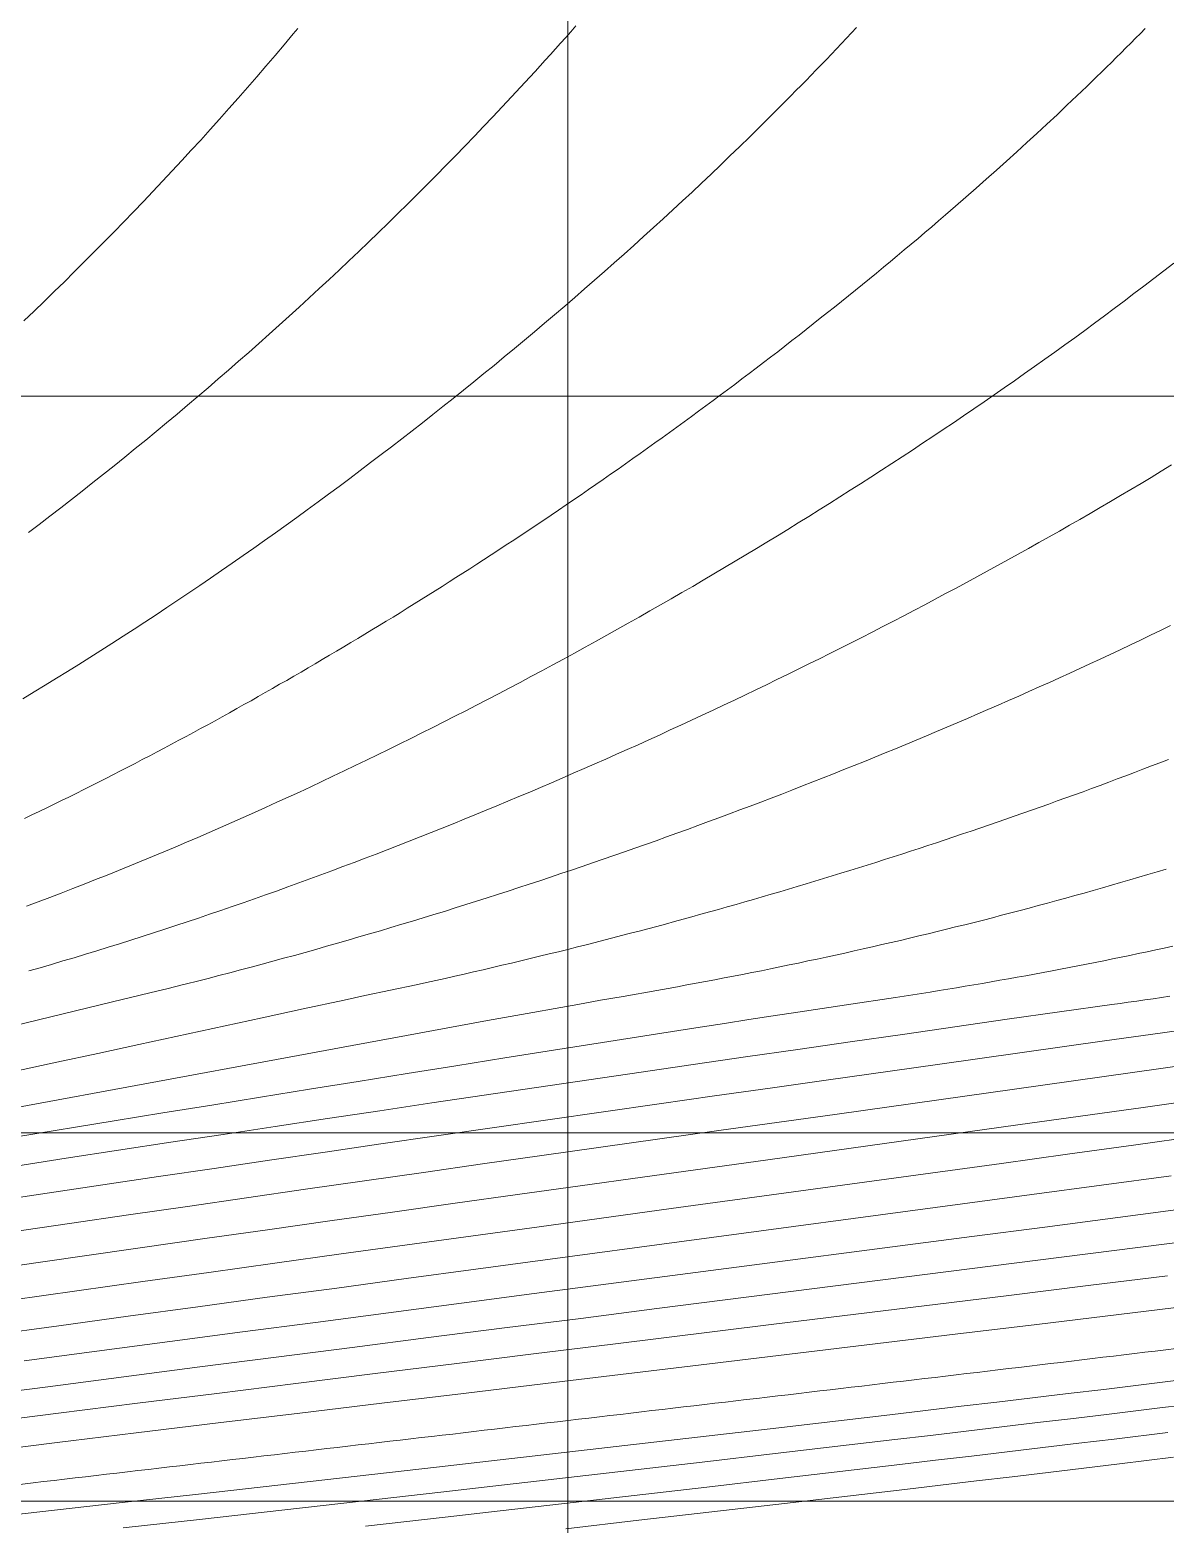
# Model space of a CAD drawing. Extents: x 11249 to 82946, y 15238 to 34763.
# Drawn here: x 60069 to 60839, y 25356 to 26370 of the extents above; entities that cross this region are included whole.
import ezdxf

# ---------------------------------------------------------------- set-up
doc = ezdxf.new("R2010")
doc.units = 0
doc.header["$LTSCALE"] = 250
doc.layers.add('03_Lines_Frames1', color=7, linetype='CONTINUOUS', lineweight=15)
doc.layers.add('03_Lines_Grid', color=253, linetype='CONTINUOUS', lineweight=15)
doc.layers.add('Make2D$Annotation$S0CO1', color=1, linetype='CONTINUOUS', true_color=0xff0000)

# ---------------------------------------------------------------- blocks, each defined once
blk = doc.blocks.new('*U7')
at = {"layer": '03_Lines_Grid'}
blk.add_line((0, -4367.6), (0, 3840), dxfattribs=at)
blk = doc.blocks.new('*U8')
at = {"layer": 'Make2D$Annotation$S0CO1', "color": 0, "linetype": 'ByBlock', "lineweight": -2, "transparency": 16777216}
blk.add_blockref('*U7', (2000, 0), dxfattribs=at)

msp = doc.modelspace()

# ---------------------------------------------------------------- linework, layer by layer
at = {"layer": '03_Lines_Frames1'}
for points in [[(60067.6, 26029), (60074.9, 26034.5), (60082.2, 26040.1), (60089.6, 26045.8), (60096.8, 26051.4), (60104.1, 26057.1), (60111.4, 26062.8), (60118.6, 26068.5), (60125.8, 26074.3), (60133, 26080.1), (60140.1, 26085.9), (60147.2, 26091.7), (60154.4, 26097.6), (60161.4, 26103.5), (60168.5, 26109.4), (60175.5, 26115.3), (60182.5, 26121.2), (60189.5, 26127.2), (60196.5, 26133.2), (60203.4, 26139.2), (60210.3, 26145.2), (60217.2, 26151.2), (60224.1, 26157.3), (60230.9, 26163.5), (60237.8, 26169.6), (60244.6, 26175.8), (60251.4, 26182), (60258.2, 26188.2), (60265, 26194.5), (60271.7, 26200.7), (60278.5, 26207.1), (60285.2, 26213.4), (60291.9, 26219.7), (60298.5, 26226.1), (60305.2, 26232.5), (60311.8, 26239), (60318.4, 26245.4), (60325, 26251.9), (60331.5, 26258.4), (60338, 26264.9), (60344.5, 26271.5), (60351, 26278), (60357.4, 26284.6), (60363.9, 26291.2), (60370.3, 26297.9), (60376.6, 26304.5), (60382.9, 26311.2), (60389.2, 26317.9), (60395.5, 26324.6), (60401.7, 26331.3), (60408, 26338), (60411.5, 26341.9), (60414.9, 26345.7), (60418.4, 26349.5), (60421.9, 26353.4), (60425.4, 26357.2), (60428.8, 26361.1), (60432.3, 26365), (60435.7, 26368.9), (60439.2, 26372.8)], [(60063.7, 25916.1), (60071.4, 25920.7), (60079, 25925.4), (60086.6, 25930), (60094.2, 25934.7), (60101.8, 25939.4), (60109.3, 25944.2), (60116.8, 25948.9), (60124.3, 25953.7), (60131.8, 25958.5), (60139.3, 25963.3), (60146.7, 25968.2), (60154.2, 25973.1), (60161.6, 25978), (60169.1, 25983), (60176.5, 25988), (60183.9, 25993), (60191.2, 25998), (60198.6, 26003.1), (60206, 26008.2), (60213.3, 26013.3), (60220.6, 26018.4), (60227.9, 26023.6), (60235.2, 26028.7), (60242.5, 26034), (60249.7, 26039.2), (60256.9, 26044.4), (60264.2, 26049.7), (60271.3, 26055), (60278.5, 26060.3), (60285.7, 26065.6), (60292.8, 26071), (60299.9, 26076.4), (60307, 26081.8), (60314.1, 26087.2), (60321.1, 26092.6), (60328.1, 26098), (60335.1, 26103.5), (60342.1, 26109), (60349, 26114.5), (60356, 26120), (60362.9, 26125.6), (60369.9, 26131.2), (60376.8, 26136.8), (60383.7, 26142.4), (60390.6, 26148.1), (60397.5, 26153.8), (60404.3, 26159.5), (60411.2, 26165.2), (60418, 26171), (60424.8, 26176.8), (60431.6, 26182.6), (60438.4, 26188.4), (60445.1, 26194.3), (60451.9, 26200.2), (60458.6, 26206.1), (60465.3, 26212), (60472, 26217.9), (60478.6, 26223.9), (60485.2, 26229.9), (60491.9, 26235.9), (60498.4, 26241.9), (60505, 26248), (60511.5, 26254), (60518.1, 26260.1), (60524.5, 26266.2), (60531, 26272.3), (60537.4, 26278.4), (60543.8, 26284.6), (60550.2, 26290.8), (60557.2, 26297.6), (60564.3, 26304.5), (60567.8, 26308), (60571.2, 26311.4), (60574.7, 26314.9), (60578.2, 26318.4), (60581.7, 26321.9), (60585.2, 26325.4), (60588.6, 26328.9), (60592.1, 26332.4), (60595.5, 26335.9), (60599, 26339.5), (60602.4, 26343), (60605.9, 26346.6), (60609.3, 26350.1), (60612.7, 26353.7), (60616.1, 26357.3), (60619.5, 26360.9), (60622.9, 26364.5), (60626.3, 26368.1), (60629.7, 26371.7)], [(60064.5, 26172.6), (60071.4, 26179.2), (60078.3, 26185.8), (60085.1, 26192.5), (60092, 26199.2), (60098.7, 26205.9), (60105.5, 26212.6), (60112.3, 26219.4), (60119, 26226.2), (60125.7, 26233), (60132.3, 26239.8), (60139, 26246.7), (60145.6, 26253.6), (60152.1, 26260.5), (60158.7, 26267.4), (60165.2, 26274.4), (60171.7, 26281.4), (60178.1, 26288.4), (60184.6, 26295.4), (60191, 26302.5), (60197.4, 26309.6), (60203.7, 26316.7), (60210, 26323.9), (60216.3, 26331.1), (60222.6, 26338.3), (60228.8, 26345.5), (60235, 26352.8), (60241.2, 26360), (60247.4, 26367.4), (60250.4, 26371)], [(60066.4, 25775.3), (60074.2, 25778.2), (60082.1, 25781.2), (60089.9, 25784.2), (60097.7, 25787.2), (60105.5, 25790.2), (60113.2, 25793.3), (60121, 25796.4), (60128.7, 25799.5), (60136.4, 25802.6), (60144.1, 25805.8), (60151.8, 25809), (60159.5, 25812.2), (60167.2, 25815.4), (60174.9, 25818.7), (60182.6, 25822), (60190.3, 25825.3), (60198, 25828.7), (60205.7, 25832.1), (60213.3, 25835.5), (60221, 25838.9), (60228.6, 25842.3), (60236.3, 25845.8), (60243.9, 25849.3), (60251.5, 25852.8), (60259.2, 25856.4), (60266.8, 25859.9), (60274.3, 25863.5), (60281.9, 25867.1), (60289.5, 25870.7), (60297.1, 25874.4), (60304.6, 25878), (60312.1, 25881.7), (60319.6, 25885.4), (60327.1, 25889.1), (60334.6, 25892.9), (60342.1, 25896.6), (60349.5, 25900.4), (60357, 25904.2), (60364.4, 25908), (60371.8, 25911.8), (60379.2, 25915.6), (60386.6, 25919.5), (60394, 25923.3), (60401.3, 25927.2), (60408.7, 25931.2), (60416.1, 25935.1), (60423.5, 25939.1), (60430.8, 25943), (60438.2, 25947.1), (60445.5, 25951.1), (60452.9, 25955.1), (60460.2, 25959.2), (60467.5, 25963.3), (60474.8, 25967.4), (60482.1, 25971.5), (60489.4, 25975.7), (60496.7, 25979.8), (60504, 25984), (60511.2, 25988.2), (60518.5, 25992.4), (60525.7, 25996.6), (60532.9, 26000.9), (60540.1, 26005.2), (60547.3, 26009.4), (60554.5, 26013.7), (60561.7, 26018.1), (60568.8, 26022.4), (60576, 26026.7), (60583.1, 26031.1), (60590.2, 26035.5), (60597.3, 26039.9), (60604.3, 26044.3), (60611.4, 26048.7), (60618.4, 26053.1), (60625.5, 26057.6), (60632.5, 26062.1), (60639.5, 26066.6), (60646.6, 26071.2), (60653.6, 26075.7), (60660.6, 26080.3), (60667.6, 26084.9), (60674.6, 26089.5), (60681.5, 26094.2), (60688.5, 26098.8), (60695.5, 26103.5), (60702.4, 26108.2), (60709.3, 26112.9), (60716.3, 26117.7), (60723.2, 26122.4), (60730, 26127.2), (60736.9, 26132), (60743.8, 26136.8), (60750.6, 26141.7), (60757.5, 26146.6), (60764.3, 26151.4), (60771.1, 26156.3), (60777.8, 26161.2), (60784.6, 26166.2), (60791.3, 26171.1), (60798, 26176.1), (60804.7, 26181.1), (60811.4, 26186.1), (60818, 26191.1), (60824.7, 26196.2), (60831.5, 26201.4), (60838.2, 26206.6), (60845, 26211.8)], [(60067.8, 25731.3), (60075.6, 25733.5), (60083.3, 25735.8), (60091, 25738.1), (60098.7, 25740.3), (60106.4, 25742.7), (60114.1, 25745), (60121.8, 25747.4), (60129.4, 25749.8), (60137.1, 25752.2), (60144.8, 25754.7), (60152.4, 25757.1), (60160.1, 25759.6), (60167.7, 25762.1), (60175.4, 25764.7), (60183, 25767.2), (60190.6, 25769.8), (60198.2, 25772.4), (60205.8, 25775), (60213.4, 25777.6), (60221, 25780.3), (60228.5, 25783), (60236.1, 25785.6), (60243.6, 25788.4), (60251.1, 25791.1), (60258.6, 25793.8), (60266.1, 25796.6), (60273.6, 25799.4), (60281.1, 25802.2), (60288.6, 25805), (60296.1, 25807.8), (60303.6, 25810.7), (60311, 25813.6), (60318.5, 25816.5), (60326, 25819.4), (60333.5, 25822.3), (60340.9, 25825.3), (60348.4, 25828.3), (60355.8, 25831.3), (60363.3, 25834.3), (60370.7, 25837.3), (60378.2, 25840.4), (60385.6, 25843.5), (60393, 25846.6), (60400.5, 25849.7), (60407.9, 25852.8), (60415.3, 25855.9), (60422.7, 25859.1), (60430, 25862.3), (60437.4, 25865.5), (60444.8, 25868.7), (60452.1, 25871.9), (60459.5, 25875.1), (60466.8, 25878.4), (60474.1, 25881.6), (60481.4, 25884.9), (60488.7, 25888.2), (60496, 25891.5), (60503.3, 25894.9), (60510.5, 25898.2), (60517.8, 25901.6), (60525, 25904.9), (60532.3, 25908.3), (60539.5, 25911.7), (60546.8, 25915.2), (60554, 25918.6), (60561.3, 25922.1), (60568.5, 25925.6), (60575.7, 25929.1), (60582.9, 25932.6), (60590.1, 25936.2), (60597.4, 25939.7), (60604.6, 25943.3), (60611.7, 25946.9), (60618.9, 25950.5), (60626.1, 25954.1), (60633.3, 25957.8), (60640.4, 25961.4), (60647.6, 25965.1), (60654.7, 25968.8), (60661.9, 25972.5), (60669, 25976.2), (60676.1, 25979.9), (60683.2, 25983.7), (60690.2, 25987.5), (60697.3, 25991.2), (60704.4, 25995), (60711.4, 25998.9), (60718.4, 26002.7), (60725.5, 26006.5), (60732.5, 26010.4), (60739.4, 26014.3), (60746.4, 26018.1), (60753.4, 26022.1), (60760.4, 26026), (60767.4, 26029.9), (60774.3, 26033.9), (60781.3, 26037.9), (60788.2, 26041.9), (60795.2, 26046), (60802.1, 26050), (60809, 26054.1), (60815.9, 26058.2), (60822.9, 26062.3), (60829.8, 26066.4), (60836.6, 26070.6), (60843.5, 26074.8)], [(60023.9, 25686), (60099.6, 25704.3), (60124.7, 25710.4), (60149.9, 25716.5), (60162.5, 25719.5), (60171.9, 25721.8), (60175, 25722.6), (60182.3, 25724.4), (60189.6, 25726.3), (60196.9, 25728.2), (60204.2, 25730.1), (60211.6, 25732), (60218.9, 25734), (60226.2, 25735.9), (60233.5, 25737.9), (60240.8, 25739.9), (60248.1, 25741.9), (60255.4, 25743.9), (60262.7, 25746), (60270, 25748.1), (60277.3, 25750.1), (60284.6, 25752.2), (60291.9, 25754.4), (60299.2, 25756.5), (60306.5, 25758.6), (60313.7, 25760.8), (60321, 25763), (60328.3, 25765.2), (60335.5, 25767.4), (60342.8, 25769.6), (60350, 25771.8), (60357.2, 25774.1), (60364.5, 25776.4), (60371.7, 25778.7), (60378.9, 25781), (60386.1, 25783.3), (60393.3, 25785.6), (60400.5, 25787.9), (60407.6, 25790.3), (60414.8, 25792.6), (60422, 25795), (60429.1, 25797.4), (60436.3, 25799.8), (60443.5, 25802.3), (60450.6, 25804.7), (60457.8, 25807.2), (60465, 25809.7), (60472.1, 25812.2), (60479.3, 25814.7), (60486.4, 25817.2), (60493.6, 25819.7), (60500.7, 25822.3), (60507.8, 25824.9), (60515, 25827.4), (60522.1, 25830), (60529.2, 25832.7), (60536.3, 25835.3), (60543.4, 25837.9), (60550.5, 25840.6), (60557.6, 25843.3), (60564.7, 25846), (60571.8, 25848.7), (60578.9, 25851.4), (60585.9, 25854.1), (60593, 25856.9), (60600, 25859.6), (60607.1, 25862.4), (60614.1, 25865.2), (60621.1, 25868), (60628.2, 25870.8), (60635.2, 25873.6), (60642.2, 25876.4), (60649.2, 25879.3), (60656.2, 25882.2), (60663.2, 25885.1), (60670.1, 25888), (60677.1, 25890.9), (60684.1, 25893.8), (60691.1, 25896.8), (60698.1, 25899.8), (60705, 25902.8), (60712, 25905.8), (60718.9, 25908.8), (60725.9, 25911.8), (60732.8, 25914.9), (60739.8, 25917.9), (60746.7, 25921), (60753.6, 25924.1), (60760.6, 25927.2), (60767.5, 25930.3), (60774.4, 25933.5), (60781.3, 25936.7), (60788.1, 25939.8), (60795, 25943), (60801.9, 25946.2), (60808.7, 25949.4), (60815.6, 25952.7), (60822.4, 25955.9), (60829.3, 25959.2), (60836.1, 25962.5), (60842.9, 25965.8)], [(60058.9, 25663.3), (60086.8, 25669.3), (60114.7, 25675.3), (60142.6, 25681.4), (60226.3, 25699.6), (60254.2, 25705.6), (60282, 25711.6), (60296, 25714.6), (60330.8, 25722), (60337.7, 25723.5), (60344.1, 25724.9), (60350.5, 25726.3), (60357, 25727.8), (60363.4, 25729.2), (60369.8, 25730.7), (60376.2, 25732.2), (60382.6, 25733.7), (60389, 25735.2), (60395.4, 25736.7), (60401.8, 25738.2), (60408.2, 25739.8), (60414.6, 25741.3), (60421, 25742.9), (60427.4, 25744.4), (60433.8, 25746), (60440.2, 25747.6), (60446.2, 25749.1), (60452.2, 25750.7), (60458.2, 25752.2), (60464.2, 25753.7), (60470.2, 25755.3), (60476.2, 25756.9), (60482.2, 25758.4), (60488.1, 25760), (60494.1, 25761.6), (60500.1, 25763.2), (60506.1, 25764.8), (60512.1, 25766.5), (60518, 25768.1), (60524, 25769.8), (60530, 25771.4), (60536, 25773.1), (60541.9, 25774.8), (60547.9, 25776.5), (60553.8, 25778.2), (60559.8, 25779.9), (60565.7, 25781.6), (60571.7, 25783.4), (60577.6, 25785.1), (60583.6, 25786.9), (60589.5, 25788.6), (60595.5, 25790.4), (60601.4, 25792.2), (60607.3, 25794), (60613.2, 25795.8), (60619.1, 25797.6), (60625.1, 25799.5), (60631, 25801.3), (60636.9, 25803.2), (60642.8, 25805), (60648.7, 25806.9), (60654.6, 25808.8), (60660.5, 25810.7), (60666.4, 25812.6), (60672.3, 25814.5), (60678.1, 25816.4), (60684, 25818.4), (60689.9, 25820.3), (60695.8, 25822.3), (60701.7, 25824.3), (60707.5, 25826.2), (60713.4, 25828.2), (60719.3, 25830.2), (60725.1, 25832.3), (60731, 25834.3), (60736.8, 25836.3), (60742.7, 25838.4), (60748.5, 25840.4), (60754.4, 25842.5), (60760.2, 25844.6), (60766, 25846.7), (60771.9, 25848.8), (60777.7, 25850.9), (60783.5, 25853), (60789.3, 25855.2), (60795.1, 25857.3), (60800.9, 25859.5), (60806.7, 25861.7), (60812.5, 25863.8), (60818.3, 25866), (60824.1, 25868.2), (60829.9, 25870.5), (60835.6, 25872.7), (60841.4, 25874.9)], [(60059.4, 25618.8), (60125.7, 25629.6), (60158.9, 25635), (60192, 25640.3), (60225.1, 25645.7), (60258.3, 25651.1), (60291.4, 25656.4), (60324.6, 25661.7), (60357.7, 25667), (60390.9, 25672.3), (60424, 25677.6), (60457.2, 25682.8), (60490.3, 25688), (60523.5, 25693.2), (60540.1, 25695.7), (60556.7, 25698.3), (60573.2, 25700.9), (60589.8, 25703.4), (60606.4, 25705.9), (60623, 25708.4), (60656.2, 25713.4), (60662.1, 25714.3), (60668, 25715.2), (60673.9, 25716.1), (60679.8, 25717), (60685.7, 25718), (60691.6, 25719), (60697.6, 25719.9), (60703.5, 25720.9), (60709.4, 25721.9), (60715.3, 25722.9), (60721.2, 25723.9), (60727, 25725), (60732.9, 25726), (60738.8, 25727.1), (60744.7, 25728.1), (60750.6, 25729.2), (60756.5, 25730.3), (60762.4, 25731.4), (60768.2, 25732.5), (60774.1, 25733.6), (60780, 25734.8), (60785.9, 25735.9), (60791.7, 25737.1), (60797.6, 25738.3), (60803.5, 25739.5), (60809.3, 25740.7), (60815.2, 25741.9), (60821, 25743.1), (60826.9, 25744.4), (60832.8, 25745.6), (60838.6, 25746.9), (60844.4, 25748.2)], [(60057.8, 25598.7), (60093.3, 25604.2), (60128.8, 25609.6), (60164.2, 25615), (60199.7, 25620.4), (60235.1, 25625.7), (60270.6, 25631.1), (60306.1, 25636.4), (60341.5, 25641.7), (60377, 25647), (60412.5, 25652.2), (60448, 25657.5), (60483.5, 25662.7), (60518.9, 25667.8), (60554.4, 25673), (60589.9, 25678.1), (60625.4, 25683.3), (60660.9, 25688.3), (60696.4, 25693.4), (60732, 25698.5), (60767.5, 25703.5), (60803, 25708.5), (60808.6, 25709.3), (60814.2, 25710.1), (60819.9, 25710.9), (60825.5, 25711.7), (60831.1, 25712.5), (60836.7, 25713.4), (60842.3, 25714.2)], [(60042.6, 25574.9), (60080.3, 25580.5), (60118.1, 25586.2), (60155.8, 25591.7), (60193.6, 25597.3), (60231.3, 25602.9), (60269.1, 25608.4), (60306.8, 25613.9), (60344.6, 25619.4), (60382.3, 25624.8), (60420.1, 25630.3), (60457.9, 25635.7), (60495.7, 25641.1), (60533.4, 25646.5), (60571.2, 25651.8), (60609, 25657.2), (60684.6, 25667.8), (60798, 25683.8), (60835.8, 25689.1), (60873.5, 25694.5)], [(60055.3, 25554), (60095.4, 25559.8), (60135.5, 25565.7), (60175.5, 25571.5), (60215.6, 25577.3), (60255.7, 25583.1), (60295.8, 25588.8), (60335.8, 25594.5), (60375.9, 25600.3), (60416, 25606), (60456.1, 25611.6), (60496.2, 25617.3), (60536.3, 25623), (60616.5, 25634.2), (60736.9, 25651.1), (60777, 25656.7), (60817.1, 25662.4), (60857.2, 25668)], [(60055.7, 25507.9), (60100.5, 25514.2), (60145.3, 25520.5), (60190.1, 25526.7), (60234.9, 25533), (60279.8, 25539.2), (60324.6, 25545.4), (60369.4, 25551.6), (60414.2, 25557.7), (60503.9, 25570), (60728.1, 25600.7), (60773, 25606.9), (60817.8, 25613.1), (60862.7, 25619.3)], [(60041.1, 25484), (60088.2, 25490.5), (60135.4, 25496.9), (60182.5, 25503.4), (60229.7, 25509.8), (60276.9, 25516.1), (60324, 25522.5), (60371.2, 25528.9), (60418.4, 25535.2), (60512.8, 25547.9), (60701.6, 25573.2), (60748.8, 25579.5), (60796.1, 25585.9), (60843.3, 25592.2)], [(60064.6, 25466.6), (60114.1, 25473.2), (60163.6, 25479.7), (60213, 25486.3), (60262.5, 25492.8), (60312, 25499.3), (60361.5, 25505.8), (60410.9, 25512.3), (60509.9, 25525.2), (60708, 25551.1), (60757.5, 25557.5), (60807.1, 25564), (60856.6, 25570.5)], [(60029, 25442.4), (60080.7, 25449.1), (60132.3, 25455.8), (60184, 25462.5), (60235.7, 25469.1), (60287.4, 25475.8), (60339.1, 25482.4), (60390.7, 25489), (60442.5, 25495.5), (60494.2, 25502.1), (60752.8, 25534.9), (60804.6, 25541.5), (60856.3, 25548.1)], [(60029.7, 25404.1), (60085.3, 25410.9), (60140.8, 25417.7), (60196.4, 25424.5), (60251.9, 25431.2), (60307.5, 25437.9), (60363, 25444.6), (60418.6, 25451.3), (60529.8, 25464.7), (60696.6, 25484.7), (60752.2, 25491.4), (60807.8, 25498.1), (60863.4, 25504.8)], [(60021.6, 25358.1), (60075.4, 25364.1), (60129.3, 25370.2), (60183.1, 25376.2), (60236.9, 25382.3), (60290.8, 25388.4), (60344.6, 25394.5), (60374, 25397.9), (60423.3, 25403.5), (60472.5, 25409.2), (60521.8, 25414.9), (60571.1, 25420.6), (60603.9, 25424.4), (60652.3, 25430.1), (60700.7, 25435.8), (60724.9, 25438.6), (60749.1, 25441.5), (60773.3, 25444.4), (60797.5, 25447.3), (60833.8, 25451.7), (60857.5, 25454.6)], [(60131.9, 25353.2), (60185.8, 25359.2), (60239.7, 25365.3), (60293.6, 25371.4), (60347.5, 25377.6), (60377, 25380.9), (60426.3, 25386.6), (60475.7, 25392.2), (60525, 25397.9), (60574.4, 25403.7), (60607.3, 25407.5), (60655.7, 25413.2), (60680, 25416), (60704.2, 25418.9), (60728.4, 25421.8), (60752.6, 25424.7), (60776.9, 25427.6), (60801.1, 25430.5), (60837.5, 25434.9), (60861.3, 25437.7)], [(60296.5, 25354.5), (60350.5, 25360.6), (60379.9, 25364), (60429.4, 25369.6), (60478.8, 25375.3), (60528.2, 25381), (60577.6, 25386.8), (60610.6, 25390.6), (60659.1, 25396.3), (60683.4, 25399.2), (60707.7, 25402), (60731.9, 25404.9), (60756.2, 25407.8), (60780.5, 25410.7), (60804.7, 25413.6), (60841.1, 25418)], [(60432.4, 25352.7), (60481.9, 25358.4), (60531.4, 25364.1), (60580.9, 25369.9), (60613.9, 25373.7), (60662.5, 25379.4), (60686.8, 25382.3), (60711.1, 25385.2), (60735.4, 25388), (60759.7, 25390.9), (60784, 25393.8), (60808.3, 25396.8), (60844.8, 25401.2)]]:
    msp.add_lwpolyline(points, dxfattribs=at)
at = {"layer": '03_Lines_Frames1', "color": 2}
for points in [[(60064.9, 25834.8), (60069.9, 25837.2), (60074.9, 25839.6), (60080, 25842.1), (60085, 25844.5), (60090, 25847), (60095, 25849.4), (60100, 25851.9), (60105.1, 25854.4), (60110.1, 25856.9), (60115.1, 25859.4), (60120.1, 25862), (60125, 25864.5), (60130, 25867.1), (60135, 25869.6), (60140, 25872.2), (60144.9, 25874.8), (60149.9, 25877.4), (60154.9, 25880), (60159.8, 25882.6), (60164.8, 25885.2), (60169.7, 25887.9), (60174.6, 25890.5), (60179.6, 25893.2), (60184.5, 25895.9), (60189.4, 25898.5), (60194.3, 25901.2), (60199.2, 25903.9), (60204.1, 25906.6), (60209, 25909.4), (60213.8, 25912.1), (60218.7, 25914.8), (60223.6, 25917.6), (60228.4, 25920.3), (60233.3, 25923.1), (60238.1, 25925.9), (60243, 25928.6), (60247.8, 25931.4), (60252.7, 25934.2), (60257.5, 25937.1), (60262.3, 25939.9), (60267.1, 25942.7), (60272, 25945.6), (60276.8, 25948.4), (60281.6, 25951.3), (60286.4, 25954.2), (60291.2, 25957), (60296, 25959.9), (60300.8, 25962.8), (60305.6, 25965.8), (60310.4, 25968.7), (60315.1, 25971.6), (60319.9, 25974.5), (60324.7, 25977.5), (60329.4, 25980.5), (60334.2, 25983.4), (60338.9, 25986.4), (60343.6, 25989.4), (60348.4, 25992.4), (60353.1, 25995.4), (60357.8, 25998.4), (60362.5, 26001.4), (60367.2, 26004.4), (60371.9, 26007.4), (60376.6, 26010.5), (60381.7, 26013.8), (60386.8, 26017.1), (60391.9, 26020.5), (60397, 26023.8), (60402.1, 26027.2), (60407.2, 26030.6), (60412.3, 26034), (60417.4, 26037.4), (60422.5, 26040.8), (60427.5, 26044.2), (60432.6, 26047.7), (60437.6, 26051.1), (60442.7, 26054.6), (60447.7, 26058.1), (60452.8, 26061.5), (60457.8, 26065), (60462.8, 26068.5), (60467.9, 26072), (60472.9, 26075.6), (60477.9, 26079.1), (60482.9, 26082.6), (60487.9, 26086.2), (60492.8, 26089.8), (60497.8, 26093.3), (60502.8, 26096.9), (60507.7, 26100.5), (60512.7, 26104.1), (60517.6, 26107.7), (60522.5, 26111.3), (60527.4, 26114.9), (60532.3, 26118.6), (60537.2, 26122.2), (60542.1, 26125.9), (60547, 26129.5), (60551.9, 26133.2), (60556.8, 26136.9), (60561.6, 26140.6), (60566.5, 26144.3), (60571.4, 26148), (60576.2, 26151.7), (60581, 26155.5), (60585.9, 26159.2), (60590.7, 26163), (60595.5, 26166.8), (60600.3, 26170.6), (60605.1, 26174.4), (60609.9, 26178.2), (60614.7, 26182), (60619.5, 26185.8), (60624.3, 26189.7), (60629, 26193.5), (60633.8, 26197.4), (60638.5, 26201.2), (60643.3, 26205.1), (60648, 26209), (60652.7, 26212.9), (60657.4, 26216.8), (60662.1, 26220.8), (60666.8, 26224.7), (60671.5, 26228.6), (60676.1, 26232.6), (60680.8, 26236.5), (60685.4, 26240.5), (60690, 26244.5), (60697, 26250.5), (60704, 26256.6), (60710.9, 26262.7), (60717.8, 26268.8), (60724.7, 26275), (60731.6, 26281.1), (60738.5, 26287.4), (60745.4, 26293.6), (60752.2, 26299.9), (60759, 26306.2), (60765.8, 26312.6), (60772.5, 26319), (60779.3, 26325.4), (60786, 26331.8), (60789.3, 26335), (60792.7, 26338.3), (60796, 26341.5), (60799.3, 26344.8), (60802.7, 26348), (60806, 26351.3), (60809.3, 26354.6), (60812.6, 26357.9), (60815.8, 26361.2), (60819.1, 26364.5), (60822.4, 26367.8), (60825.7, 26371.1)], [(60042.3, 25635.5), (60073, 25641.1), (60134.3, 25652.4), (60256.8, 25675.1), (60287.4, 25680.7), (60318.1, 25686.4), (60348.7, 25692), (60379.3, 25697.6), (60394.6, 25700.4), (60409.9, 25703.1), (60425.2, 25705.9), (60440.6, 25708.6), (60455.9, 25711.4), (60471.2, 25714.1), (60494.2, 25718.1), (60501.8, 25719.5), (60508.1, 25720.6), (60514.5, 25721.8), (60520.8, 25723), (60527.1, 25724.2), (60533.5, 25725.4), (60539.8, 25726.6), (60546.1, 25727.8), (60552.4, 25729), (60558.7, 25730.3), (60565.1, 25731.5), (60571.4, 25732.8), (60577.7, 25734.1), (60584, 25735.4), (60590.3, 25736.7), (60596.6, 25738.1), (60602.9, 25739.4), (60609.2, 25740.8), (60615.5, 25742.1), (60621.8, 25743.5), (60628.1, 25744.9), (60634.3, 25746.3), (60640.6, 25747.8), (60646.9, 25749.2), (60653.2, 25750.7), (60659.5, 25752.1), (60665.7, 25753.6), (60672, 25755.1), (60678.3, 25756.6), (60684.5, 25758.1), (60690.8, 25759.6), (60697, 25761.2), (60703.3, 25762.7), (60709.5, 25764.3), (60715.8, 25765.9), (60722, 25767.5), (60728.2, 25769.1), (60734.5, 25770.7), (60740.7, 25772.4), (60746.9, 25774), (60753.1, 25775.7), (60759.4, 25777.4), (60765.6, 25779.1), (60771.8, 25780.8), (60778, 25782.5), (60784.2, 25784.2), (60790.4, 25786), (60796.6, 25787.7), (60802.8, 25789.5), (60809, 25791.3), (60815.2, 25793.1), (60821.3, 25794.9), (60827.5, 25796.7), (60833.7, 25798.6), (60839.9, 25800.4)], [(60060.1, 25531.4), (60102.5, 25537.5), (60145, 25543.6), (60187.4, 25549.6), (60229.8, 25555.6), (60272.3, 25561.6), (60314.7, 25567.6), (60357.2, 25573.6), (60399.6, 25579.5), (60442.1, 25585.5), (60484.5, 25591.4), (60569.5, 25603.2), (60739.3, 25626.9), (60781.8, 25632.8), (60824.3, 25638.7), (60866.8, 25644.7)], [(60034.3, 25424.3), (60088, 25431.1), (60141.7, 25437.9), (60195.5, 25444.6), (60249.2, 25451.3), (60302.9, 25458), (60356.7, 25464.7), (60410.5, 25471.4), (60464.2, 25478), (60571.8, 25491.3), (60733.2, 25511.1), (60787, 25517.8), (60840.8, 25524.4)]]:
    msp.add_lwpolyline(points, dxfattribs=at)
at = {"layer": '03_Lines_Frames1'}
for points, knots in [([(58513.5, 25706.9), (58526, 25715.5), (58537.8, 25724.5), (58561.3, 25743.4), (58573, 25753.4), (58590, 25768.2), (58595.6, 25773.2), (58606.9, 25783.2), (58612.6, 25788.2), (58623.8, 25798.2), (58629.5, 25803.2), (58640.7, 25813.2), (58646.4, 25818.2), (58663.3, 25833.3), (58674.6, 25843.2), (58697.2, 25863.2), (58708.5, 25873.1), (58742.5, 25903), (58765.1, 25922.9), (58798.9, 25953), (58810.1, 25963.1), (58832.5, 25983.3), (58843.7, 25993.4), (58877.1, 26024), (58899.1, 26044.5), (58964.5, 26107.3), (59006.8, 26149.9), (59089.2, 26238.8), (59128.8, 26284.5), (59204.3, 26379.3), (59240.2, 26428.2), (59307.4, 26529.1), (59338.7, 26581.1), (59396, 26687.9), (59422, 26742.8), (59444.9, 26798.9), (59471.2, 26863.3), (59493.5, 26929.5), (59528.7, 27064.1), (59541.5, 27132.8), (59556.1, 27271.3), (59557.8, 27341.4), (59548, 27480.6), (59536.5, 27549.8), (59517.4, 27617), (59504, 27664.1), (59487, 27710.2), (59457.2, 27777.4), (59446.6, 27799.5), (59424.2, 27843), (59412.3, 27864.5), (59375.3, 27928), (59348.7, 27968.8), (59306.5, 28029), (59292.3, 28048.7), (59270.3, 28078.2), (59263, 28087.9), (59248.2, 28107.4), (59240.7, 28117.1), (59233.3, 28126.8), (59224.9, 28137.7), (59216.5, 28148.6), (59199.6, 28170.4), (59191.1, 28181.3), (59174.2, 28203.1), (59165.7, 28214), (59148.8, 28235.8), (59140.3, 28246.7), (59123.4, 28268.5), (59115, 28279.4), (59098.2, 28301.3), (59089.9, 28312.3), (59065.2, 28345.1), (59048.6, 28367.8), (59017.1, 28413.2), (59001.5, 28437), (58980.4, 28473.3), (58973.7, 28485.6), (58961.2, 28510.8), (58955.4, 28523.6), (58939.7, 28563.1), (58931.9, 28590), (58922.9, 28646.3), (58921.8, 28674.3), (58925.9, 28730.5), (58930.9, 28757.9), (58944.9, 28811.6), (58954, 28838), (58974.7, 28889.3), (58986.5, 28914.5), (59011.7, 28963.6), (59025.3, 28987.9), (59067.5, 29058.4), (59098.8, 29104.7), (59162.7, 29193.4), (59196.7, 29237.4), (59231, 29280), (59274.4, 29333.9), (59320, 29387.6), (59411.5, 29491.7), (59458.7, 29543.7), (59600, 29695.5), (59699, 29797.1), (59821, 29919.4), (59845.6, 29944), (59895, 29993.1), (59919.8, 30017.5), (59994.2, 30090.7), (60044, 30139.4), (60143.8, 30236.4), (60193.8, 30284.9), (60293.9, 30381.7), (60344, 30430), (60444, 30526.9), (60493.9, 30575.3), (60593.6, 30672.5), (60643.3, 30721.3), (60791.9, 30868), (60890.1, 30966.8), (61083.8, 31167.1), (61178.9, 31268.4), (61365.6, 31475.8), (61456.1, 31580.7), (61544.6, 31688.7), (61647.3, 31814), (61745.1, 31940.7), (61935, 32202.7), (62025.4, 32335.5), (62163, 32549.5), (62212.2, 32628.4), (62260.3, 32708)], [0.000368, 0.000368, 0.000368, 0.000368, 45.6909, 45.6909, 90.499787, 90.499787, 113.114417, 113.114417, 135.729326, 135.729326, 158.344219, 158.344219, 180.959113, 180.959113, 226.17334, 226.17334, 271.387636, 271.387636, 361.816231, 361.816231, 407.042962, 407.042962, 452.269977, 452.269977, 542.863446, 542.863446, 724.269376, 724.269376, 906.155775, 906.155775, 1087.928086, 1087.928086, 1269.712574, 1269.712574, 1451.448524, 1451.448524, 1451.448524, 1660.526787, 1660.526787, 1869.605989, 1869.605989, 2079.150013, 2079.150013, 2288.786819, 2288.786819, 2288.786819, 2435.605567, 2435.605567, 2509.03086, 2509.03086, 2582.464612, 2582.464612, 2729.438321, 2729.438321, 2802.962585, 2802.962585, 2839.620177, 2839.620177, 2876.278558, 2876.278558, 2876.278558, 2917.763973, 2917.763973, 2959.24948, 2959.24948, 3000.734995, 3000.734995, 3042.220513, 3042.220513, 3083.709515, 3083.709515, 3125.198646, 3125.198646, 3207.369577, 3207.369577, 3291.240003, 3291.240003, 3333.44631, 3333.44631, 3375.694371, 3375.694371, 3461.261978, 3461.261978, 3546.843125, 3546.843125, 3630.392336, 3630.392336, 3713.671315, 3713.671315, 3796.723495, 3796.723495, 3879.803715, 3879.803715, 4044.114898, 4044.114898, 4208.816811, 4208.816811, 4208.816811, 4416.804201, 4416.804201, 4625.215559, 4625.215559, 5039.718966, 5039.718966, 5144.273676, 5144.273676, 5248.828998, 5248.828998, 5457.939587, 5457.939587, 5667.050409, 5667.050409, 5876.161659, 5876.161659, 6085.292044, 6085.292044, 6294.422698, 6294.422698, 6712.589853, 6712.589853, 7131.40665, 7131.40665, 7550.866105, 7550.866105, 7550.866105, 8036.542689, 8036.542689, 8521.143825, 8521.143825, 8799.433047, 8799.433047, 8799.433047, 8799.433047]), ([(59451.8, 25310.8), (59525.2, 25319.6), (59598.7, 25328.3), (59672.1, 25337), (59748, 25346), (59824, 25354.9), (59899.9, 25363.8), (59975.8, 25372.8), (60051.8, 25381.6), (60127.7, 25390.5), (60203.7, 25399.3), (60279.6, 25408.2), (60355.6, 25417), (60431.5, 25425.9), (60507.4, 25434.8), (60583.4, 25443.7), (60659.3, 25452.6), (60735.2, 25461.6), (60811.2, 25470.8), (60849.1, 25475.3), (60887.1, 25479.9), (60925, 25484.6), (60963, 25489.2), (61000.9, 25493.9), (61038.8, 25498.6), (61076.8, 25503.4), (61114.7, 25508.2), (61152.6, 25513.1), (61190.5, 25517.9), (61228.4, 25522.9), (61266.3, 25528), (61304.2, 25533), (61342.1, 25538.2), (61379.9, 25543.5), (61417.8, 25548.8), (61455.6, 25554.2), (61493.5, 25559.9), (61531.3, 25565.5), (61569.1, 25571.3), (61606.8, 25577.3), (61625.7, 25580.4), (61644.5, 25583.5), (61663.4, 25586.6), (61682.2, 25589.8), (61701.1, 25593), (61719.9, 25596.3), (61738.7, 25599.6), (61757.5, 25603.1), (61776.3, 25606.6), (61795.1, 25610.1), (61813.9, 25613.7), (61832.6, 25617.4), (61851.4, 25621.2), (61870.1, 25625), (61888.8, 25629.1), (61907.5, 25633.1), (61926.1, 25637.3), (61944.7, 25641.6), (61963.3, 25646), (61981.9, 25650.6), (62000.4, 25655.4), (62009.7, 25657.8), (62018.9, 25660.2), (62028.1, 25662.8), (62037.3, 25665.3), (62046.5, 25667.9), (62055.7, 25670.6), (62064.9, 25673.3), (62074, 25676.1), (62083.1, 25678.9), (62092.2, 25681.8), (62101.3, 25684.7), (62110.4, 25687.8), (62119.4, 25690.9), (62128.4, 25694.1), (62137.4, 25697.4), (62141.9, 25699), (62146.4, 25700.7), (62150.8, 25702.4), (62155.3, 25704.1), (62159.7, 25705.9), (62164.2, 25707.7)], [924.986784, 924.986784, 924.986784, 924.986784, 1146.86436, 1146.86436, 1146.86436, 1376.237229, 1376.237229, 1376.237229, 1605.610089, 1605.610089, 1605.610089, 1834.982946, 1834.982946, 1834.982946, 2064.355817, 2064.355817, 2064.355817, 2293.728736, 2293.728736, 2293.728736, 2408.415184, 2408.415184, 2408.415184, 2523.101649, 2523.101649, 2523.101649, 2637.788139, 2637.788139, 2637.788139, 2752.47468, 2752.47468, 2752.47468, 2867.161295, 2867.161295, 2867.161295, 2981.848071, 2981.848071, 2981.848071, 3096.535131, 3096.535131, 3096.535131, 3153.878465, 3153.878465, 3153.878465, 3211.221857, 3211.221857, 3211.221857, 3268.565317, 3268.565317, 3268.565317, 3325.908892, 3325.908892, 3325.908892, 3383.252637, 3383.252637, 3383.252637, 3440.596694, 3440.596694, 3440.596694, 3497.941266, 3497.941266, 3497.941266, 3526.613112, 3526.613112, 3526.613112, 3555.285053, 3555.285053, 3555.285053, 3583.957095, 3583.957095, 3583.957095, 3612.629313, 3612.629313, 3612.629313, 3641.301777, 3641.301777, 3641.301777, 3655.637717, 3655.637717, 3655.637717, 3669.973694, 3669.973694, 3669.973694, 3669.973694])]:
    msp.add_open_spline(points, degree=3, knots=knots, dxfattribs=at)
at = {"layer": '03_Lines_Grid'}
for p, q in [((12843.7, 26121.5), (63550.2, 26121.5)), ((12843.7, 25621.5), (63550.2, 25621.5)), ((12843.7, 25371.5), (63550.2, 25371.5))]:
    msp.add_line(p, q, dxfattribs=at)

# ---------------------------------------------------------------- block references
at = {"layer": 'Make2D$Annotation$S0CO1'}
msp.add_blockref('*U8', (58433.8, 28868.1), dxfattribs=at)

doc.saveas('drawing.dxf')
